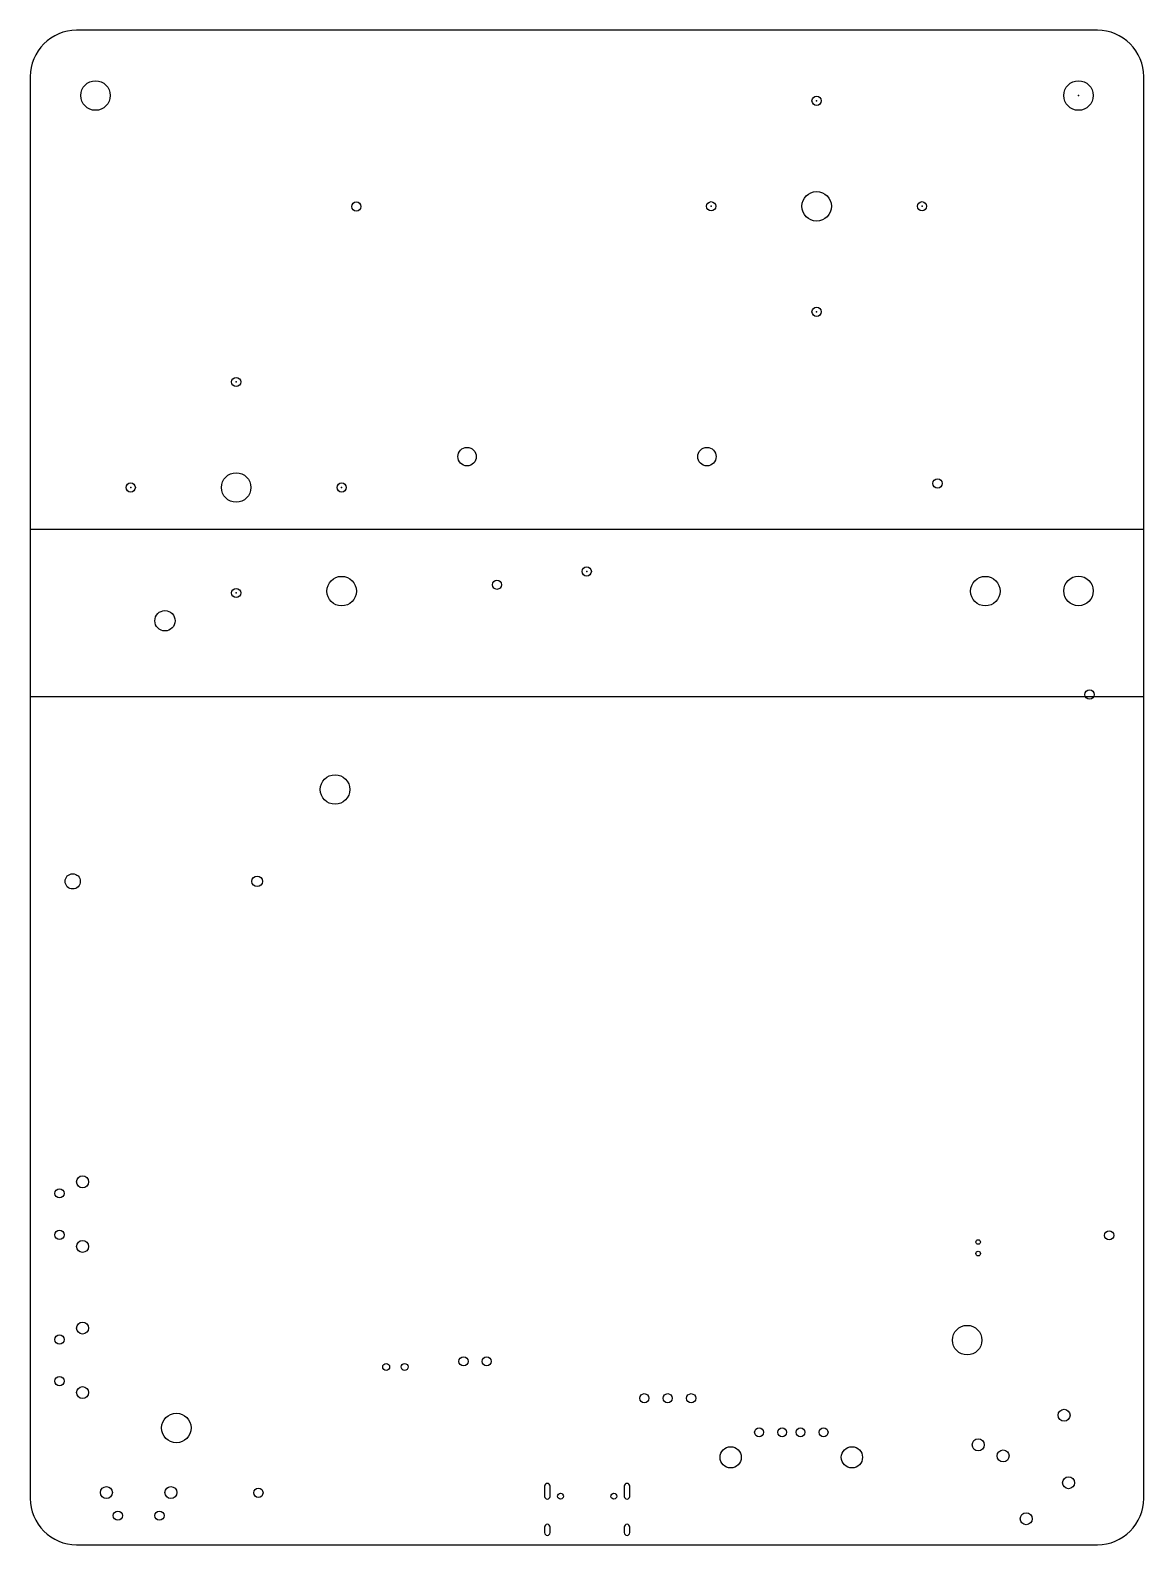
# Model space of a CAD drawing. Header units: millimetres. Extents: x -60 to 60, y -55 to 109.
import ezdxf

# ---------------------------------------------------------------- set-up
doc = ezdxf.new("R2010")
doc.units = ezdxf.units.MM
doc.layers.get('0').update_dxf_attribs({"linetype": 'CONTINUOUS'})

msp = doc.modelspace()

# ---------------------------------------------------------------- linework, layer by layer
for points in [[(55.35, 109.1), (-55.35, 109.1, 0.414214), (-60.35, 104.1), (-60.35, 36.9), (60.35, 36.9), (60.35, 104.1, 0.414214)], [(55.35, -55, 0.414214), (60.35, -50), (60.35, 55), (-60.35, 55), (-60.35, -50, 0.414214), (-55.35, -55)], [(-4.6, -49.76, 1), (-4, -49.76), (-4, -48.66, 1), (-4.6, -48.66)], [(4.04, -49.76, 1), (4.64, -49.76), (4.64, -48.66, 1), (4.04, -48.66)], [(-4.6, -53.69, 1), (-4, -53.69), (-4, -53.09, 1), (-4.6, -53.09)], [(4.04, -53.69, 1), (4.64, -53.69), (4.64, -53.09, 1), (4.04, -53.09)]]:
    msp.add_lwpolyline(points, format="xyb", close=True)
for centre, radius in [((-53.28, 102.03), 1.6), ((53.28, 102.03), 1.6), ((24.89, 101.46), 0.5), ((-25, 90), 0.5), ((13.46, 90.03), 0.5), ((24.89, 90.03), 1.6), ((36.32, 90.03), 0.5), ((24.89, 78.6), 0.5), ((-38.03, 70.99), 0.5), ((-13, 62.9), 1), ((13, 62.9), 1), ((-38.03, 59.56), 1.6), ((-49.46, 59.56), 0.5), ((-26.6, 59.56), 0.5), ((38, 60), 0.5), ((-0.03, 50.46), 0.5), ((-26.6, 48.33), 1.6), ((-26.6, 48.33), 1.6), ((-9.76, 49.02), 0.5), ((43.18, 48.33), 1.6), ((53.28, 48.35), 1.6), ((53.28, 48.35), 1.6), ((-38.03, 48.13), 0.5), ((-45.75, 45.12), 1.1), ((54.48, 37.12), 0.5), ((-27.31, 26.83), 1.6), ((-55.75, 16.88), 0.825), ((-35.75, 16.88), 0.575), ((-54.68, -15.68), 0.65), ((-57.18, -16.93), 0.5), ((-57.18, -21.43), 0.5), ((56.6, -21.48), 0.5), ((-54.68, -22.68), 0.65), ((42.4, -22.2), 0.25), ((42.4, -23.45), 0.25), ((-54.68, -31.52), 0.65), ((-57.18, -32.77), 0.5), ((41.21, -32.83), 1.6), ((-21.77, -35.74), 0.375), ((-19.77, -35.74), 0.375), ((-13.38, -35.13), 0.5), ((-10.88, -35.13), 0.5), ((-57.18, -37.27), 0.5), ((-54.68, -38.52), 0.65), ((6.21, -39.13), 0.5), ((8.75, -39.13), 0.5), ((11.29, -39.13), 0.5), ((-44.51, -42.35), 1.6), ((51.71, -40.98), 0.65), ((18.65, -42.82), 0.475), ((21.15, -42.82), 0.475), ((23.15, -42.82), 0.475), ((25.65, -42.82), 0.475), ((42.41, -44.18), 0.65), ((15.58, -45.53), 1.15), ((28.72, -45.53), 1.15), ((45.11, -45.38), 0.65), ((-52.1, -49.35), 0.65), ((-45.1, -49.35), 0.65), ((-35.62, -49.37), 0.5), ((52.21, -48.28), 0.65), ((-2.87, -49.74), 0.325), ((2.91, -49.74), 0.325), ((-50.85, -51.85), 0.5), ((-46.35, -51.85), 0.5), ((47.61, -52.18), 0.65)]:
    msp.add_circle(centre, radius)
for p in [(53.28, 102.03), (24.89, 101.46), (13.46, 90.03), (36.32, 90.03), (24.89, 78.6), (-38.03, 70.99), (-49.46, 59.56), (-26.6, 59.56), (-0.03, 50.46), (-38.03, 48.13)]:
    msp.add_point(p)

doc.saveas('drawing.dxf')
